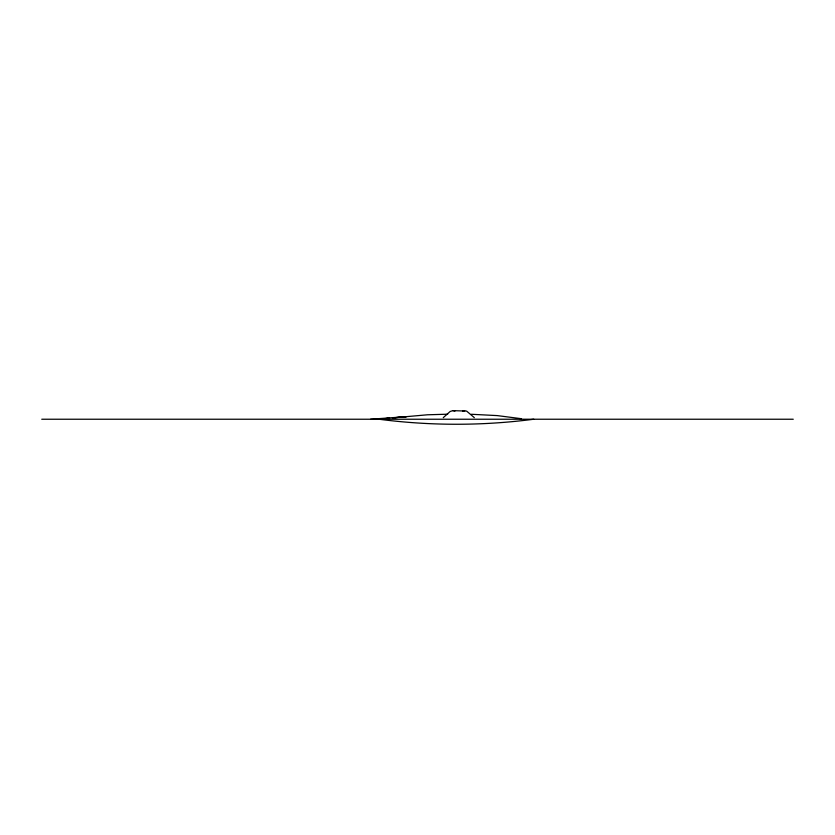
<?xml version="1.0" encoding="UTF-8"?>
<svg xmlns="http://www.w3.org/2000/svg" width="835" height="835" viewBox="0 0 835 835"><rect width="100%" height="100%" fill="white"/><g stroke="black" fill="none" stroke-linecap="round" stroke-linejoin="round"><path stroke-width="1.25" d="M443.281 417.636L450.148 411.488L452.862 410.632L466.619 411.091L474.311 417.636M462.653 411.091L464.73 410.632M384.048 418.732L389.1 418.231M392.878 417.855L427.551 414.786L447.706 414.202M383.985 418.763L388.974 418.304M392.711 417.949L406.415 416.665L370.573 419.233M533.742 419.233C482.4 425.944 430.349 425.913 379.007 419.233M41.75 419.233L793.25 419.233M471.368 414.275L497.253 415.6L521.531 418.721M452.862 410.632L454.939 411.091"/></g></svg>
